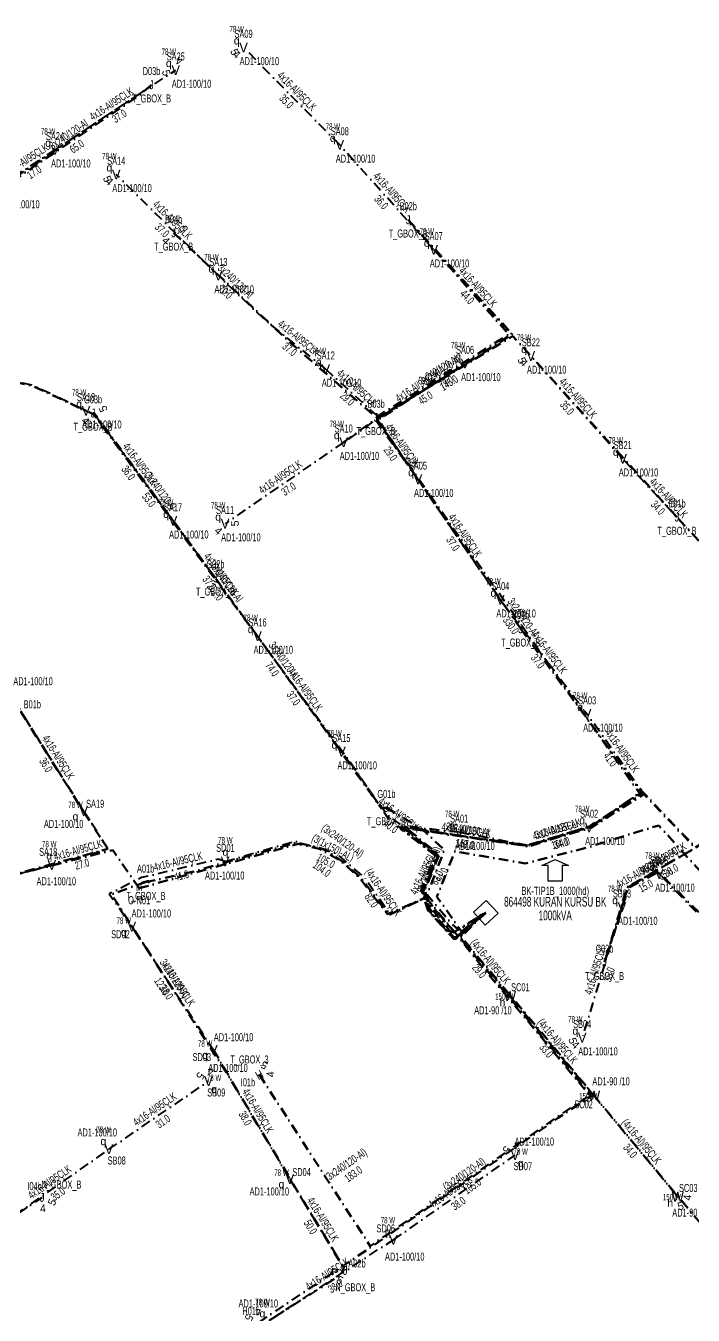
# Model space of a CAD drawing. Header units: millimetres. Extents: x 573825 to 575716, y 4090915 to 4092713.
# Drawn here: x 574836.4 to 575007.4, y 4092312.5 to 4092642.8 of the extents above; entities that cross this region are included whole.
import ezdxf
from ezdxf.enums import TextEntityAlignment as Align

# ---------------------------------------------------------------- set-up
doc = ezdxf.new("R2010")
doc.units = ezdxf.units.MM
doc.linetypes.add('DASHDOT', pattern=[5, 2.5, -1.25, 0, -1.25])
for name, color, linetype, lineweight in [('DIREK_AYD_MEVCUT', 190, 'Continuous', 25), ('DIREK_AYD_YENI', 152, 'Continuous', 25), ('DIREK_BOX_MEVCUT', 5, 'Continuous', 25), ('DIREK_BOX_YENI', 5, 'Continuous', 25), ('HAT_AYD_YERALTI_MEVCUT', 150, 'DASHDOT', 40), ('HAT_AYD_YERALTI_YENI', 4, 'DASHDOT', 40), ('HAT_BOX_YERALTI_MEVCUT', 192, 'DASHDOT', 50), ('HAT_BOX_YERALTI_YENI', 5, 'DASHDOT', 50), ('HAT_OG_YERALTI_MEVCUT', 48, 'DASHDOT', 70), ('HAT_OG_YERALTI_YENI', 1, 'DASHDOT', 70), ('NODE_OG_YENI', 5, 'Continuous', 25), ('TRAFO_MEVCUT', 5, 'Continuous', 30)]:
    doc.layers.add(name, color=color, linetype=linetype, lineweight=lineweight)
doc.layers.add('LAMBA_GUCU', color=4, linetype='Continuous')
doc.styles.add('Direk', font='B_CAD')
doc.styles.get("Standard").update_dxf_attribs({"font": 'Arial'})

# ---------------------------------------------------------------- blocks, each defined once
blk = doc.blocks.new('MEV_BINA_KARE')
at = {"layer": 'TRAFO_MEVCUT', "linetype": 'Continuous'}
for p, q in [((-2.25, -2.25), (-2.25, 2.25)), ((-2.25, 2.25), (2.25, 2.25)), ((0, 1.8), (0, 2.7)), ((2.25, 2.25), (2.25, -2.25)), ((2.25, -2.25), (-2.25, -2.25))]:
    blk.add_line(p, q, dxfattribs=at)
blk = doc.blocks.new('MEV_BETKOSK')
at = {"layer": 'TRAFO_MEVCUT', "linetype": 'Continuous'}
for p, q in [((-3.4, 2), (0, 3.6)), ((0, 3.6), (3.4, 2)), ((-1.8, 2), (-3.4, 2)), ((-1.8, -2), (-1.8, 2)), ((3.4, 2), (1.8, 2)), ((1.8, 2), (1.8, -2)), ((1.8, -2), (-1.8, -2))]:
    blk.add_line(p, q, dxfattribs=at)

msp = doc.modelspace()

# ---------------------------------------------------------------- linework, layer by layer
at = {"layer": 'HAT_AYD_YERALTI_MEVCUT', "flags": 128}
for points in [[(574887.484121, 4092428.693832), (574905.362892, 4092433.938271), (574915.884256, 4092430.843084), (574923.35361, 4092424.406727), (574929.710506, 4092415.189227), (574939.007467, 4092419.480132), (574945.920591, 4092410.501016), (574951.641798, 4092413.917848), (574954.263, 4092415.57)], [(574960.449, 4092394.241), (574947.633181, 4092409.531989), (574952.911103, 4092414.484113), (574954.263, 4092415.57)], [(574960.449, 4092394.241), (574981.993628, 4092368.739236)], [(574981.993628, 4092368.739236), (575003.442, 4092342.84)]]:
    msp.add_lwpolyline(points, dxfattribs=at)
at = {"layer": 'HAT_AYD_YERALTI_YENI', "flags": 128}
for points in [[(574916.86415, 4092612.293668), (574892.219148, 4092637.258735)], [(574843.914592, 4092611.049888), (574874.839854, 4092631.471956)], [(574843.914592, 4092611.049888), (574831.215105, 4092602.741443), (574830.871028, 4092600.598563)], [(574940.926397, 4092585.445121), (574916.86415, 4092612.293668)], [(574885.758002, 4092578.816638), (574859.604932, 4092604.7253)], [(574940.926397, 4092585.445121), (574960.893102, 4092563.794171), (574948.95286, 4092556.297902)], [(574913.275311, 4092554.854891), (574897.121255, 4092567.963274), (574885.758002, 4092578.816638)], [(574989.338712, 4092531.894718), (574965.820126, 4092558.22457)], [(574851.859726, 4092544.174765), (574838.345187, 4092550.665582), (574821.311514, 4092554.363683)], [(574913.275311, 4092554.854891), (574926.896646, 4092542.471859), (574920.413765, 4092537.810011), (574917.861118, 4092536.132787)], [(574936.880485, 4092526.628213), (574926.591229, 4092541.807705), (574948.95286, 4092556.297902)], [(574874.141171, 4092515.984428), (574854.321764, 4092542.820644), (574851.859726, 4092544.174765)], [(574917.861118, 4092536.132787), (574925.93273, 4092541.972311), (574936.880485, 4092526.628213)], [(574917.861118, 4092536.132787), (574887.481209, 4092515.260668)], [(575012.259406, 4092507.063751), (574989.338712, 4092531.894718)], [(574936.880485, 4092526.628213), (574957.979398, 4092495.769328)], [(574895.795398, 4092486.455366), (574874.141171, 4092515.984428)], [(574957.979398, 4092495.769328), (574980.219995, 4092466.489772)], [(574917.281717, 4092456.846029), (574895.795398, 4092486.455366)], [(574851.254, 4092441.625), (574835.120913, 4092467.260308), (574832.836104, 4092471.954621)], [(574980.737238, 4092437.44841), (574994.590902, 4092446.233443), (574980.803488, 4092465.683544), (574980.219995, 4092466.489772)], [(574947.430556, 4092436.204008), (574933.379659, 4092437.433806), (574928.739664, 4092440.937475), (574917.281717, 4092456.846029)], [(575019.0326, 4092438.751834), (575007.785229, 4092432.278246), (574994.761826, 4092445.900425), (574981.168307, 4092437.24699), (574964.641127, 4092432.609552), (574933.376035, 4092437.251241), (574941.996315, 4092430.255552), (574938.220068, 4092421.013761), (574939.84466, 4092415.808438), (574946.24356, 4092408.779595), (574954.263, 4092415.57)], [(574843.099, 4092427.81), (574857.536158, 4092431.912509), (574851.254, 4092441.625)], [(574947.430556, 4092436.204008), (574932.503897, 4092437.899486), (574942.201712, 4092429.925727), (574937.897642, 4092420.884602), (574940.095813, 4092415.712434), (574946.561023, 4092408.773109), (574954.263, 4092415.57)], [(574989.154177, 4092417.011973), (574990.697309, 4092422.144003), (575010.874367, 4092433.944304), (575019.0326, 4092438.751834)], [(574947.430556, 4092436.204008), (574965.248674, 4092432.842099), (574980.737238, 4092437.44841)], [(574806.25675, 4092417.985201), (574843.099, 4092427.81)], [(574887.484121, 4092428.693832), (574885.711608, 4092429.317551), (574866.057891, 4092424.568686), (574857.829659, 4092420.431061), (574863.588024, 4092412.022899)], [(574998.680983, 4092425.501023), (574998.151535, 4092426.170827), (574990.551406, 4092422.090222), (574989.154177, 4092417.011973)], [(575022.465934, 4092401.182026), (574998.680983, 4092425.501023)], [(574989.154177, 4092417.011973), (574978.964453, 4092383.575728)], [(574863.588024, 4092412.022899), (574884.485069, 4092380.464129)], [(574884.485069, 4092380.464129), (574904.072377, 4092347.336258)], [(574857.729184, 4092354.983124), (574883.250178, 4092372.418573)], [(574829.454476, 4092335.156193), (574857.729184, 4092354.983124)], [(574930.592286, 4092331.805608), (574961.761668, 4092353.510828)], [(574904.072377, 4092347.336258), (574917.878494, 4092324.776348), (574916.961634, 4092322.637008), (574898.807805, 4092311.145695)], [(574898.807805, 4092311.145695), (574930.592286, 4092331.805608)]]:
    msp.add_lwpolyline(points, dxfattribs=at)
at = {"layer": 'HAT_BOX_YERALTI_MEVCUT', "flags": 128}
for points in [[(574928.809281, 4092442.527608), (574933.179763, 4092439.832477), (574937.84161, 4092437.064505), (574943.668919, 4092431.674244), (574939.225596, 4092420.165309), (574945.344271, 4092412.954014), (574947.165305, 4092411.278662), (574954.263, 4092415.57)], [(575073.894093, 4092360.673856), (575059.308382, 4092375.059077), (575008.130882, 4092427.383088), (574998.57359, 4092437.963545), (574980.276792, 4092432.288149), (574964.351801, 4092428.222194), (574946.330937, 4092431.271527), (574941.756737, 4092419.666614), (574948.025085, 4092410.772337), (574951.75221, 4092413.821803), (574954.263, 4092415.57)], [(574867.135, 4092423.396), (574879.540611, 4092426.180966), (574905.785249, 4092433.583777), (574913.120129, 4092431.811181), (574917.948925, 4092428.327113), (574922.288729, 4092424.537425), (574929.440237, 4092414.940957), (574938.853334, 4092419.525257), (574947.085706, 4092409.691712), (574953.198106, 4092414.581632), (574954.263, 4092415.57)], [(574896.125175, 4092310.621028), (574926.700035, 4092331.171344), (574972.826661, 4092363.024899), (574981.347523, 4092368.688767), (574957.044009, 4092397.748935), (574947.581034, 4092409.261779), (574952.994288, 4092414.875524), (574954.263, 4092415.57)], [(574896.276, 4092374.048), (574924.67756, 4092330.165762), (574945.12763, 4092344.250246), (574972.243098, 4092363.036498), (574980.893548, 4092368.7847), (574964.939238, 4092387.924332), (574952.722577, 4092402.452425), (574947.184291, 4092409.51358), (574953.047532, 4092415.034608), (574954.263, 4092415.57)]]:
    msp.add_lwpolyline(points, dxfattribs=at)
at = {"layer": 'HAT_BOX_YERALTI_YENI', "flags": 128}
for points in [[(574773.961561, 4092610.55203), (574789.750751, 4092610.384301), (574826.899848, 4092603.716515), (574831.494457, 4092602.427783), (574854.77952, 4092618.279252), (574868.059061, 4092627.020216), (574868.636173, 4092627.708297)], [(574868.636173, 4092627.708297), (574865.53763, 4092625.003071), (574831.367288, 4092601.926264), (574826.273811, 4092584.675442), (574826.464642, 4092583.26179)], [(574934.399598, 4092593.102021), (574960.135446, 4092563.733823), (574926.167678, 4092542.485292)], [(574963.204203, 4092488.308343), (574931.632755, 4092534.228556), (574926.613985, 4092542.08814), (574961.082519, 4092563.773014), (574934.399598, 4092593.102021)], [(574874.311434, 4092589.746481), (574903.446536, 4092562.284957), (574926.167678, 4092542.485292)], [(574784.359005, 4092564.084688), (574786.259559, 4092564.197437), (574821.00489, 4092554.436694), (574838.029176, 4092550.589843), (574853.762911, 4092543.305706), (574919.249571, 4092454.544183), (574929.32795, 4092439.668517), (574941.515039, 4092430.312772), (574937.821981, 4092421.449435), (574939.545408, 4092416.279155), (574946.192911, 4092408.769939), (574954.263, 4092415.57)], [(575003.241399, 4092516.936345), (574961.209016, 4092563.332357), (574926.266997, 4092542.120942), (574993.880191, 4092445.849622), (574981.698687, 4092437.785789), (574965.225332, 4092432.57483), (574933.868036, 4092437.285154), (574942.328841, 4092430.449272), (574938.574709, 4092421.260054), (574940.423759, 4092416.553381), (574946.475195, 4092409.213212), (574954.263, 4092415.57)], [(574885.011906, 4092501.370928), (574853.982592, 4092543.597301), (574853.662527, 4092543.597301)], [(575084.610146, 4092428.351529), (575056.754873, 4092458.752886), (575003.241399, 4092516.936345)], [(574928.809281, 4092442.527608), (574927.515883, 4092442.277925), (574917.149996, 4092456.790166), (574885.011906, 4092501.370928)], [(574963.204203, 4092488.308343), (574994.152712, 4092446.461476), (574980.870016, 4092437.659689), (574964.866768, 4092432.858715), (574939.421604, 4092436.539462), (574932.52571, 4092437.744883), (574941.939055, 4092430.404715), (574938.130894, 4092421.28151), (574940.035976, 4092416.406741), (574946.255508, 4092409.066573), (574953.315517, 4092414.725787), (574954.263, 4092415.57)], [(574835.081733, 4092467.209972), (574850.369198, 4092442.85023), (574857.441245, 4092431.964045), (574806.427152, 4092417.978873), (574773.923814, 4092408.939095), (574757.909325, 4092404.904911), (574754.730877, 4092401.909835), (574729.091282, 4092358.056827), (574724.455686, 4092349.758577), (574717.059682, 4092339.673117), (574713.147746, 4092336.800289), (574707.09647, 4092333.499593), (574705.751742, 4092333.010601), (574703.979146, 4092346.030013), (574703.367906, 4092348.658345), (574700.006085, 4092347.924857), (574700.189457, 4092345.418773), (574700.785, 4092344.152)], [(574954.263, 4092415.57), (574946.20954, 4092408.72311), (574939.528823, 4092416.050348), (574937.720331, 4092421.434444), (574941.32375, 4092430.187432), (574932.438231, 4092437.116811), (574933.863893, 4092437.44836), (574964.764281, 4092432.707206), (574981.558791, 4092437.912059), (574994.277793, 4092446.704239), (575008.058264, 4092432.256883), (575029.073439, 4092444.743974)], [(575029.073439, 4092444.743974), (575008.247651, 4092432.351577), (574990.445221, 4092422.124649), (574984.685935, 4092402.882073)], [(574984.685935, 4092402.882073), (574990.833103, 4092421.946706), (574998.503298, 4092426.018539), (575045.123396, 4092379.236411)], [(574867.135, 4092423.396), (574864.897158, 4092422.669307), (574858.381339, 4092420.285471), (574887.478827, 4092375.194045), (574918.256, 4092323.919)], [(574799.798417, 4092278.07125), (574783.698729, 4092303.062668), (574798.573866, 4092314.528919), (574840.63105, 4092342.64678)]]:
    msp.add_lwpolyline(points, dxfattribs=at)
at = {"layer": 'HAT_OG_YERALTI_MEVCUT', "flags": 128}
for points in [[(574865.46949, 4092421.843625), (574906.219262, 4092433.221482), (574911.582393, 4092431.968414), (574916.845279, 4092429.111419), (574921.857551, 4092424.550252), (574929.089248, 4092415.196082), (574938.6677, 4092419.366293), (574946.942961, 4092409.787841), (574952.937638, 4092415.000604), (574954.263, 4092415.57)], [(574954.263, 4092415.57), (574947.917365, 4092409.424115), (574970.012252, 4092383.158706), (575000.232612, 4092346.802758), (575029.419275, 4092312.041973), (575042.711365, 4092296.26856), (575070.024501, 4092263.994087), (575076.413385, 4092251.926197), (575081.642297, 4092232.865679), (575085.19311, 4092190.828791), (575085.281845, 4092180.890528), (575092.246351, 4092181.233882), (575092.931, 4092177.29)]]:
    msp.add_lwpolyline(points, dxfattribs=at)
at = {"layer": 'HAT_OG_YERALTI_YENI', "flags": 128}
msp.add_lwpolyline([(574865.46949, 4092421.843625), (574858.692162, 4092431.641738), (574829.212055, 4092424.172385), (574758.433394, 4092404.874124), (574754.949325, 4092402.306916), (574747.064329, 4092388.859636), (574736.216876, 4092370.351104), (574726.094811, 4092352.00265), (574718.054654, 4092341.188404), (574713.917029, 4092337.00376), (574705.944134, 4092332.99155), (574703.619986, 4092344.526715), (574701.692229, 4092344.197585), (574700.785, 4092344.152)], dxfattribs=at)

# ---------------------------------------------------------------- block references
at = {"layer": 'TRAFO_MEVCUT'}
msp.add_blockref('MEV_BETKOSK', (574972.056081, 4092425.654707), dxfattribs=at)
msp.add_blockref('MEV_BETKOSK', (574972.056081, 4092425.654707), dxfattribs=at)
at = {"layer": 'TRAFO_MEVCUT', "rotation": 132.878904}
msp.add_blockref('MEV_BINA_KARE', (574954.263, 4092415.57), dxfattribs=at)
msp.add_blockref('MEV_BINA_KARE', (574954.263, 4092415.57), dxfattribs=at)

# ---------------------------------------------------------------- texts
at = {"layer": 'DIREK_AYD_MEVCUT', "style": 'Direk'}
for p in [(574960.449, 4092394.241), (574981.993628, 4092368.739236), (575003.442, 4092342.84)]:
    msp.add_text('W', height=2.5, dxfattribs=at).set_placement(p, align=Align.MIDDLE_CENTER)
at = {"layer": 'DIREK_AYD_MEVCUT', "width": 0.53}
for s, p in [('SC01', (574963.127023, 4092396.494485)), ('AD1-90 /10', (574956.097576, 4092390.579393)), ('AD1-90 /10', (574986.359971, 4092372.39148)), ('SC02', (574979.308978, 4092366.493651)), ('SC03', (575006.137638, 4092345.072384)), ('AD1-90 /10', (575006.837195, 4092338.74025))]:
    msp.add_text(s, height=2.05, dxfattribs=at).set_placement(p, align=Align.MIDDLE_CENTER)
at = {"layer": 'DIREK_AYD_MEVCUT', "color": 40, "style": 'Direk'}
for p in [(574958.536127, 4092392.631368), (574980.07602, 4092367.135247), (575001.516545, 4092341.24544)]:
    msp.add_text('h', height=2, dxfattribs=at).set_placement(p, align=Align.MIDDLE_CENTER)
at = {"layer": 'DIREK_AYD_MEVCUT', "color": 32, "style": 'Direk'}
for s, rotation, p in [('4', 444.629751, (575005.931027, 4092342.606022)), ('5', 377.129751, (575004.178341, 4092340.450899))]:
    msp.add_text(s, height=2, rotation=rotation, dxfattribs=at).set_placement(p, align=Align.MIDDLE_CENTER)
at = {"layer": 'DIREK_AYD_YENI', "color": 4, "style": 'Direk'}
for p in [(574890.451381, 4092639.026501), (574873.072087, 4092633.239722), (574842.146825, 4092612.817655), (574915.096383, 4092614.061435), (574857.837165, 4092606.493067), (574939.15863, 4092587.212887), (574883.990235, 4092580.584405), (574964.052359, 4092559.992337), (574911.507544, 4092556.622658), (574947.185093, 4092558.065669), (574850.091959, 4092545.942532), (574916.093351, 4092537.900554), (574987.570945, 4092533.662485), (574935.112718, 4092528.39598), (574872.373404, 4092517.752195), (574885.713442, 4092517.028435), (574956.211631, 4092497.537094), (574894.027631, 4092488.223133), (574978.452228, 4092468.257539), (574915.51395, 4092458.613796), (574849.146445, 4092440.280302), (574945.662789, 4092437.971775), (574978.969471, 4092439.216177), (574887.550392, 4092431.192953), (574842.435217, 4092430.220268), (574996.913216, 4092427.26879), (574987.38641, 4092418.77974), (574861.514412, 4092410.626427), (574977.196687, 4092385.343495), (574882.366167, 4092379.137382), (574884.66044, 4092370.354315), (574856.306358, 4092357.038742), (574963.190313, 4092351.45925), (574901.930132, 4092346.047543), (574929.196551, 4092333.879716), (574897.040038, 4092312.913462)]:
    msp.add_text('q', height=2, dxfattribs=at).set_placement(p, align=Align.MIDDLE_CENTER)
at = {"layer": 'DIREK_AYD_YENI', "width": 0.53}
for s, p in [('SA09', (574892.219148, 4092640.758735)), ('SA25', (574874.839854, 4092634.971956)), ('AD1-100/10', (574896.26957, 4092633.758735)), ('AD1-100/10', (574878.890276, 4092627.971956)), ('SA08', (574916.86415, 4092615.793668)), ('SA24', (574843.914592, 4092614.549888)), ('AD1-100/10', (574920.914572, 4092608.793668)), ('AD1-100/10', (574847.965013, 4092607.549888)), ('SA14', (574859.604932, 4092608.2253)), ('AD1-100/10', (574863.655353, 4092601.2253)), ('AD1-100/10', (574834.92145, 4092597.098563)), ('SA07', (574940.926397, 4092588.945121)), ('SA13', (574885.758002, 4092582.316638)), ('AD1-100/10', (574944.976819, 4092581.945121)), ('AD1-100/10', (574889.808424, 4092575.316638)), ('SA06', (574948.95286, 4092559.797902)), ('SB22', (574965.820126, 4092561.72457)), ('SA12', (574913.275311, 4092558.354891)), ('AD1-100/10', (574953.003282, 4092552.797902)), ('AD1-100/10', (574969.870548, 4092554.72457)), ('AD1-100/10', (574917.325733, 4092551.354891)), ('SA18', (574851.859726, 4092547.674765)), ('AD1-100/10', (574855.910147, 4092540.674765)), ('SA10', (574917.861118, 4092539.632787)), ('AD1-100/10', (574921.91154, 4092532.632787)), ('SB21', (574989.338712, 4092535.394718)), ('SA05', (574936.880485, 4092530.128213)), ('AD1-100/10', (574993.389134, 4092528.394718)), ('AD1-100/10', (574940.930907, 4092523.128213)), ('SA17', (574874.141171, 4092519.484428)), ('SA11', (574887.481209, 4092518.760668)), ('AD1-100/10', (574878.191593, 4092512.484428)), ('AD1-100/10', (574891.53163, 4092511.760668)), ('SA04', (574957.979398, 4092499.269328)), ('SA16', (574895.795398, 4092489.955366)), ('AD1-100/10', (574962.02982, 4092492.269328)), ('AD1-100/10', (574899.84582, 4092482.955366)), ('AD1-100/10', (574838.294365, 4092474.898624)), ('SA03', (574980.219995, 4092469.989772)), ('AD1-100/10', (574984.270417, 4092462.989772)), ('SA15', (574917.281717, 4092460.346029)), ('AD1-100/10', (574921.332139, 4092453.346029)), ('SA19', (574854.204577, 4092443.507577)), ('SA02', (574980.737238, 4092440.94841)), ('AD1-100/10', (574846.121965, 4092438.350573)), ('SA01', (574947.430556, 4092439.704008)), ('AD1-100/10', (574984.78766, 4092433.94841)), ('SA18', (574842.169704, 4092431.184375)), ('SD01', (574887.5769, 4092432.192602)), ('AD1-100/10', (574951.480977, 4092432.704008)), ('SB05', (574998.680983, 4092429.001023)), ('AD1-100/10', (574844.244689, 4092423.649882)), ('AD1-100/10', (574887.389184, 4092425.113723)), ('SB03', (574989.154177, 4092420.511973)), ('AD1-100/10', (575002.731405, 4092422.001023)), ('AD1-100/10', (574868.602839, 4092415.40012)), ('AD1-100/10', (574993.204599, 4092413.511973)), ('SD02', (574860.684967, 4092410.067839)), ('SB04', (574978.964453, 4092387.075728)), ('AD1-100/10', (574889.656542, 4092383.702237)), ('SD03', (574881.518607, 4092378.606684)), ('AD1-100/10', (574983.014875, 4092380.075728)), ('AD1-100/10', (574888.232889, 4092375.822665)), ('SB09', (574885.224544, 4092369.528611)), ('AD1-100/10', (574854.742983, 4092359.297415)), ('AD1-100/10', (574966.700997, 4092356.950397)), ('SB08', (574859.721141, 4092352.105259)), ('SD07', (574963.76177, 4092350.638618)), ('SD04', (574907.07152, 4092349.14046)), ('AD1-100/10', (574898.819373, 4092344.176196)), ('SD06', (574928.638257, 4092334.709359)), ('AD1-100/10', (574933.503058, 4092327.480106)), ('AD1-100/10', (574895.988369, 4092315.482802))]:
    msp.add_text(s, height=2.05, dxfattribs=at).set_placement(p, align=Align.MIDDLE_CENTER)
at = {"layer": 'DIREK_AYD_YENI', "color": 32, "style": 'Direk'}
for s, rotation, p in [('5', 294.584728, (574889.94578, 4092636.093827)), ('4', 314.815177, (574890.445688, 4092635.496679)), ('4', 519.58473, (574875.711908, 4092633.814928)), ('5', 284.377093, (574872.418148, 4092630.776708)), ('5', 294.584728, (574857.331564, 4092603.560392)), ('4', 315.134489, (574857.841319, 4092602.953388)), ('5', 294.584728, (574963.546758, 4092557.059663)), ('4', 313.386076, (574964.003272, 4092556.507293)), ('4', 317.084728, (574885.778918, 4092513.429764)), ('5', 91.042364, (574889.980795, 4092515.311604)), ('5', 286.110407, (574976.562632, 4092382.798759)), ('4', 317.084728, (574977.262163, 4092381.744825)), ('4', 169.340134, (574883.712624, 4092374.87543)), ('5', 236.840134, (574881.157309, 4092373.786016)), ('5', 237.351946, (574959.656668, 4092354.859521)), ('4', 169.851947, (574962.202149, 4092355.971718))]:
    msp.add_text(s, height=2, rotation=rotation, dxfattribs=at).set_placement(p, align=Align.MIDDLE_CENTER)
at = {"layer": 'DIREK_AYD_YENI', "style": 'Direk'}
for p in [(574892.219148, 4092637.258735), (574874.839854, 4092631.471956), (574916.86415, 4092612.293668), (574843.914592, 4092611.049888), (574859.604932, 4092604.7253), (574940.926397, 4092585.445121), (574885.758002, 4092578.816638), (574948.95286, 4092556.297902), (574965.820126, 4092558.22457), (574913.275311, 4092554.854891), (574851.859726, 4092544.174765), (574917.861118, 4092536.132787), (574989.338712, 4092531.894718), (574936.880485, 4092526.628213), (574874.141171, 4092515.984428), (574887.481209, 4092515.260668), (574957.979398, 4092495.769328), (574895.795398, 4092486.455366), (574980.219995, 4092466.489772), (574917.281717, 4092456.846029), (574851.254, 4092441.625), (574980.737238, 4092437.44841), (574947.430556, 4092436.204008), (574843.099, 4092427.81), (574887.484121, 4092428.693832), (574998.680983, 4092425.501023), (574989.154177, 4092417.011973), (574863.588024, 4092412.022899), (574978.964453, 4092383.575728), (574884.485069, 4092380.464129), (574883.250178, 4092372.418573), (574857.729184, 4092354.983124), (574961.761668, 4092353.510828), (574904.072377, 4092347.336258), (574930.592286, 4092331.805608)]:
    msp.add_text('V', height=2.5, dxfattribs=at).set_placement(p, align=Align.MIDDLE_CENTER)
at = {"layer": 'DIREK_BOX_MEVCUT', "width": 0.53}
for s, p in [('T_GBOX_3', (574893.728393, 4092377.984216)), ('I01b', (574893.337723, 4092372.146282)), ('H01b', (574894.172749, 4092313.525857))]:
    msp.add_text(s, height=2.05, dxfattribs=at).set_placement(p, align=Align.MIDDLE_CENTER)
at = {"layer": 'DIREK_BOX_MEVCUT', "style": 'Direk', "width": 0.8}
msp.add_text('H', height=2.25, rotation=28.810794, dxfattribs=at).set_placement((574896.276, 4092374.048), align=Align.MIDDLE_CENTER)
at = {"layer": 'DIREK_BOX_MEVCUT', "color": 32, "style": 'Direk'}
for s, rotation, p in [('5', 512.911841, (574897.551011, 4092376.540859)), ('4', 452.911841, (574899.072385, 4092374.190238)), ('5', 243.906277, (574893.610563, 4092311.852582)), ('4', 183.906277, (574895.934426, 4092313.414523))]:
    msp.add_text(s, height=2, rotation=rotation, dxfattribs=at).set_placement(p, align=Align.MIDDLE_CENTER)
at = {"layer": 'DIREK_BOX_YENI', "width": 0.53}
for s, p in [('D03b', (574868.636173, 4092631.208297)), ('T_GBOX_B', (574868.636173, 4092624.208297)), ('B02b', (574934.399598, 4092596.602021)), ('B04b', (574874.311434, 4092593.246481)), ('T_GBOX_B', (574934.399598, 4092589.602021)), ('T_GBOX_B', (574874.311434, 4092586.246481)), ('G03b', (574853.662527, 4092547.097301)), ('B03b', (574926.167678, 4092545.985292)), ('T_GBOX_B', (574853.662527, 4092540.097301)), ('T_GBOX_B', (574926.167678, 4092538.985292)), ('E01b', (575003.241399, 4092520.436345)), ('T_GBOX_B', (575003.241399, 4092513.436345)), ('G02b', (574885.011906, 4092504.870928)), ('T_GBOX_B', (574885.011906, 4092497.870928)), ('B01b', (574963.204203, 4092491.808343)), ('T_GBOX_B', (574963.204203, 4092484.808343)), ('B01b', (574838.100009, 4092468.981981)), ('G01b', (574928.809281, 4092446.027608)), ('T_GBOX_B', (574928.809281, 4092439.027608)), ('A01b', (574867.135, 4092426.896)), ('T_GBOX_B', (574867.219112, 4092419.896)), ('C02b', (574984.685935, 4092406.382073)), ('T_GBOX_B', (574984.685935, 4092399.382073)), ('I04b', (574838.685782, 4092345.556407)), ('N_GBOX_B', (574845.563442, 4092345.944393)), ('A02b', (574921.256912, 4092325.720258)), ('N_GBOX_B', (574920.832473, 4092319.626573))]:
    msp.add_text(s, height=2.05, dxfattribs=at).set_placement(p, align=Align.MIDDLE_CENTER)
at = {"layer": 'DIREK_BOX_YENI', "style": 'Direk', "width": 0.8}
for p in [(574868.636173, 4092627.708297), (574934.399598, 4092593.102021), (574874.311434, 4092589.746481), (574853.662527, 4092543.597301), (574926.167678, 4092542.485292), (575003.241399, 4092516.936345), (574885.011906, 4092501.370928), (574963.204203, 4092488.308343), (574928.809281, 4092442.527608), (574984.685935, 4092402.882073), (574840.63105, 4092342.64678), (574918.256, 4092323.919)]:
    msp.add_text('J', height=2.25, dxfattribs=at).set_placement(p, align=Align.MIDDLE_CENTER)
at = {"layer": 'DIREK_BOX_YENI', "color": 32, "style": 'Direk'}
for s, rotation, p in [('5', 112.500002, (574876.898296, 4092590.817995)), ('4', 315.000001, (574872.331535, 4092587.766582)), ('5', 112.500002, (574856.24939, 4092544.668815)), ('4', 315.000001, (574851.682629, 4092541.617402)), ('5', 423.765207, (574843.142622, 4092341.409038)), ('4', 363.765207, (574840.81492, 4092339.852823)), ('4', 270.973735, (574915.456404, 4092323.871417)), ('5', 330.973735, (574916.897411, 4092321.470687))]:
    msp.add_text(s, height=2, rotation=rotation, dxfattribs=at).set_placement(p, align=Align.MIDDLE_CENTER)
at = {"layer": 'DIREK_BOX_YENI', "style": 'Direk', "width": 0.8}
msp.add_text('J', height=2.25, rotation=106.361077, dxfattribs=at).set_placement((574867.135, 4092423.396), align=Align.MIDDLE_CENTER)
at = {"layer": 'HAT_AYD_YERALTI_MEVCUT', "lineweight": 30, "width": 0.53}
for rotation, p in [(304.592289, (574927.231789, 4092420.28055)), (309.967603, (574954.692744, 4092402.432319)), (310.192091, (574971.870616, 4092382.038668)), (309.629778, (574993.37236, 4092356.331912))]:
    msp.add_text('(4x16-Al)/95ÇLK', height=2.05, rotation=rotation, dxfattribs=at).set_placement(p, align=Align.CENTER)
for s, rotation, p in [('82.0', 304.592289, (574925.832327, 4092419.315404)), ('29.0', 309.967603, (574953.38985, 4092401.340316)), ('33.0', 310.192091, (574970.572011, 4092380.941569)), ('34.0', 309.629778, (574992.063051, 4092355.247611))]:
    msp.add_text(s, height=2.05, rotation=rotation, dxfattribs=at).set_placement(p, align=Align.TOP_CENTER)
at = {"layer": 'HAT_AYD_YERALTI_YENI', "lineweight": 30, "width": 0.53}
for rotation, p in [(314.630355, (574905.146555, 4092625.373352)), (33.439514, (574858.908825, 4092621.97022)), (393.194104, (574837.099492, 4092607.606963)), (311.867381, (574929.528261, 4092599.436692)), (315.268978, (574873.279679, 4092592.374825)), (312.682534, (574951.534603, 4092575.195891)), (320.942024, (574905.733873, 4092562.069115)), (317.726311, (574920.65775, 4092549.292324)), (32.942986, (574937.309811, 4092549.766134)), (311.660308, (574977.149585, 4092546.769662)), (305.507218, (574932.098543, 4092534.793947)), (306.447058, (574864.915213, 4092529.907504)), (394.490501, (574902.189834, 4092526.397314)), (312.727258, (575000.358595, 4092521.200979)), (304.361293, (574948.131612, 4092511.678518)), (306.25331, (574885.653733, 4092501.72255)), (307.220114, (574969.776567, 4092481.643697)), (305.966901, (574907.226511, 4092472.149918)), (305.331331, (574988.390643, 4092456.450052)), (302.183517, (574843.906814, 4092454.895475)), (322.943472, (574931.571874, 4092439.863976)), (351.555416, (574949.133406, 4092435.771181)), (16.562518, (574972.750654, 4092435.959987)), (15.864011, (574850.085214, 4092430.678766)), (424.542996, (574939.282205, 4092425.770523)), (30.320699, (575000.356724, 4092428.777885)), (373.583833, (574875.685112, 4092427.769342)), (388.231918, (574993.949385, 4092424.879409)), (433.051356, (574983.246234, 4092400.541638)), (303.511046, (574874.745259, 4092396.712797)), (34.340133, (574870.010192, 4092364.402696)), (300.594285, (574895.010397, 4092364.332806)), (35.039097, (574843.103815, 4092345.765605)), (34.851945, (574945.691238, 4092343.355755)), (301.465618, (574911.700446, 4092336.499992)), (33.023868, (574914.236805, 4092322.188329))]:
    msp.add_text('4x16-Al/95ÇLK', height=2.05, rotation=rotation, dxfattribs=at).set_placement(p, align=Align.CENTER)
for s, rotation, p in [('35.0', 314.630355, (574903.936743, 4092624.17905)), ('37.0', 33.439514, (574859.845621, 4092620.551624)), ('17.0', 393.194104, (574838.030204, 4092606.184368)), ('36.0', 311.867381, (574928.262286, 4092598.302097)), ('37.0', 315.268978, (574872.083254, 4092591.167113)), ('44.0', 312.682534, (574950.284897, 4092574.0434)), ('37.0', 320.942024, (574904.662692, 4092560.74905)), ('29.0', 317.726311, (574919.514207, 4092548.034426)), ('45.0', 32.942986, (574938.234278, 4092548.339473)), ('35.0', 311.660308, (574975.879517, 4092545.63965)), ('29.0', 305.507218, (574930.714671, 4092533.806578)), ('36.0', 306.447058, (574863.547722, 4092528.897568)), ('37.0', 394.490501, (574903.152493, 4092524.99614)), ('34.0', 312.727258, (574999.109789, 4092520.047513)), ('37.0', 304.361293, (574946.728271, 4092510.719022)), ('37.0', 306.25331, (574884.282836, 4092500.717244)), ('37.0', 307.220114, (574968.422827, 4092480.615403)), ('37.0', 305.966901, (574905.850605, 4092471.151478)), ('36.0', 302.183517, (574842.468025, 4092453.989999)), ('41.0', 305.331331, (574987.003747, 4092455.466935)), ('40.0', 322.943472, (574930.547449, 4092438.507305)), ('143.0', 351.555416, (574948.883756, 4092434.089612)), ('34.0', 16.562518, (574973.235258, 4092434.330522)), ('27.0', 15.864011, (574850.549917, 4092429.043514)), ('38.0', 30.320699, (575001.214952, 4092427.310422)), ('41.0', 373.583833, (574876.084387, 4092426.116895)), ('63.0', 424.542996, (574940.817149, 4092425.039806)), ('15.0', 388.231918, (574994.753556, 4092423.38164)), ('35.0', 433.051356, (574984.872397, 4092400.046063)), ('38.0', 303.511046, (574873.327834, 4092395.774231)), ('31.0', 34.340133, (574870.96917, 4092362.999001)), ('38.0', 300.594285, (574893.547049, 4092363.467581)), ('35.0', 35.039097, (574844.079845, 4092344.373712)), ('38.0', 34.851945, (574946.662716, 4092341.960681)), ('50.0', 301.465618, (574910.250425, 4092335.612614)), ('38.0', 33.023868, (574915.163286, 4092320.762974))]:
    msp.add_text(s, height=2.05, rotation=rotation, dxfattribs=at).set_placement(p, align=Align.TOP_CENTER)
at = {"layer": 'HAT_BOX_YERALTI_MEVCUT', "lineweight": 30, "width": 0.53}
for rotation, p in [(324.188836, (574917.018251, 4092433.169748)), (428.889625, (574940.654303, 4092426.225917)), (34.715154, (574918.917615, 4092350.168064)), (34.627703, (574949.280342, 4092347.797554))]:
    msp.add_text('(3x240/120-Al)', height=2.05, rotation=rotation, dxfattribs=at).set_placement(p, align=Align.CENTER)
for s, rotation, p in [('104.0', 324.188836, (574912.861819, 4092427.607464)), ('51.0', 428.889625, (574942.240213, 4092425.613636)), ('183.0', 34.715154, (574919.747916, 4092349.491222)), ('165.0', 34.627703, (574950.246353, 4092346.398689))]:
    msp.add_text(s, height=2.05, rotation=rotation, dxfattribs=at).set_placement(p, align=Align.TOP_CENTER)
at = {"layer": 'HAT_BOX_YERALTI_YENI', "lineweight": 30, "width": 0.53}
for rotation, p in [(394.032971, (574847.97674, 4092614.169076)), (316.693759, (574889.461998, 4092576.634263)), (392.028031, (574942.700778, 4092553.830178)), (32.174855, (574943.395623, 4092553.65004)), (306.309657, (574870.182204, 4092522.987441)), (306.419241, (574887.190232, 4092499.42958)), (305.453495, (574962.937922, 4092490.769055)), (305.78768, (574901.770462, 4092479.577613)), (351.276937, (574949.442997, 4092435.917951)), (376.699244, (574972.624146, 4092436.073355)), (389.875993, (574998.92303, 4092427.975152)), (302.834145, (574873.64429, 4092398.200636))]:
    msp.add_text('3x240/120-Al', height=2.05, rotation=rotation, dxfattribs=at).set_placement(p, align=Align.CENTER)
for s, rotation, p in [('65.0', 394.032971, (574848.928178, 4092612.760259)), ('70.0', 316.693759, (574888.295972, 4092575.397176)), ('79.0', 392.028031, (574943.602346, 4092552.388937)), ('145.0', 32.174855, (574944.300881, 4092552.211114)), ('53.0', 306.309657, (574868.812295, 4092521.980788)), ('252.0', 306.419241, (574885.822251, 4092498.420309)), ('330.0', 305.453495, (574961.553125, 4092489.782984)), ('74.0', 305.78768, (574900.39144, 4092478.583481)), ('157.0', 351.276937, (574949.185177, 4092434.237615)), ('164.0', 376.699244, (574973.112638, 4092434.44505)), ('65.0', 389.875993, (574999.769842, 4092426.501073)), ('123.0', 302.834145, (574872.215876, 4092397.278881))]:
    msp.add_text(s, height=2.05, rotation=rotation, dxfattribs=at).set_placement(p, align=Align.TOP_CENTER)
at = {"layer": 'HAT_OG_YERALTI_MEVCUT', "lineweight": 30, "width": 0.53}
msp.add_text('(3(1x150)-AL)', height=2.05, rotation=331.504361, dxfattribs=at).set_placement((574914.619364, 4092431.286942), align=Align.CENTER)
msp.add_text('105.0', height=2.05, rotation=331.504361, dxfattribs=at).set_placement((574913.808308, 4092429.792891), align=Align.TOP_CENTER)
at = {"layer": 'LAMBA_GUCU', "width": 0.55}
for s, p in [('78 W', (574890.450723, 4092641.968607)), ('78 W', (574873.071429, 4092636.181828)), ('78 W', (574842.146167, 4092615.75976)), ('78 W', (574915.095725, 4092617.00354)), ('78 W', (574857.836507, 4092609.435172)), ('78 W', (574939.157972, 4092590.154993)), ('78 W', (574883.989577, 4092583.52651)), ('78 W', (574964.051701, 4092562.934442)), ('78 W', (574911.506886, 4092559.564763)), ('78 W', (574947.184435, 4092561.007775)), ('78 W', (574850.091301, 4092548.884637)), ('78 W', (574916.092693, 4092540.842659)), ('78 W', (574987.570287, 4092536.604591)), ('78 W', (574935.11206, 4092531.338085)), ('78 W', (574872.372746, 4092520.6943)), ('78 W', (574885.712784, 4092519.97054)), ('78 W', (574956.210973, 4092500.4792)), ('78 W', (574894.026973, 4092491.165238)), ('78 W', (574978.45157, 4092471.199644)), ('78 W', (574915.513292, 4092461.555902)), ('78 W', (574849.145787, 4092443.222408)), ('78 W', (574945.662131, 4092440.91388)), ('78 W', (574978.968813, 4092442.158282)), ('78 W', (574887.549734, 4092434.135059)), ('78 W', (574842.434559, 4092433.162373)), ('78 W', (574996.912558, 4092430.210895)), ('78 W', (574987.385752, 4092421.721845)), ('78 W', (574861.513754, 4092413.568533)), ('150 W', (574958.946653, 4092394.098473)), ('78 W', (574977.196029, 4092388.2856)), ('78 W', (574882.36551, 4092382.079488)), ('78 W', (574884.659782, 4092373.29642)), ('150 W', (574980.486547, 4092368.602352)), ('78 W', (574856.3057, 4092359.980847)), ('78 W', (574963.189655, 4092354.401355)), ('78 W', (574901.929475, 4092348.989648)), ('150 W', (575001.927071, 4092342.712545)), ('78 W', (574929.195893, 4092336.821821)), ('78 W', (574897.03938, 4092315.855567))]:
    msp.add_text(s, height=1.65, dxfattribs=at).set_placement(p, align=Align.MIDDLE_CENTER)
at = {"layer": 'NODE_OG_YENI', "style": 'Direk'}
msp.add_text('M', height=1.4, dxfattribs=at).set_placement((574865.46949, 4092421.843625), align=Align.MIDDLE_CENTER)
at = {"layer": 'NODE_OG_YENI', "width": 0.6}
msp.add_text('O-N01', height=2.1, dxfattribs=at).set_placement((574865.46949, 4092419.843625), align=Align.TOP_CENTER)
at = {"layer": 'TRAFO_MEVCUT', "width": 0.6}
for s, height, p in [('BK-TIP1B_1000(hd)', 2.1, (574972.056081, 4092420.154707)), ('BK-TIP1B_1000(hd)', 2.1, (574972.056081, 4092420.154707)), ('864498 KURAN KURSU BK', 2.5, (574972.056081, 4092417.154707)), ('864498 KURAN KURSU BK', 2.5, (574972.056081, 4092417.154707)), ('1000kVA', 2.5, (574972.056081, 4092413.654707)), ('1000kVA', 2.5, (574972.056081, 4092413.654707))]:
    msp.add_text(s, height=height, dxfattribs=at).set_placement(p, align=Align.CENTER)

doc.saveas('drawing.dxf')
